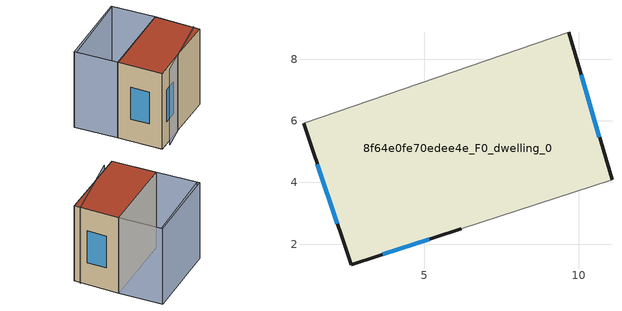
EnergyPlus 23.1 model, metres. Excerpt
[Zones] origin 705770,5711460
8f64e0fe70edee4e_F0_dwelling_0
 floor ground (EU_floor_Construction): 11.08,4.09 9.67,8.87 1.08,5.92 2.62,1.33 6.19,2.49 z0
 wall outside (EU_wall_Construction): 9.67,8.87 11.08,4.09 / 6.19,2.49 2.62,1.33 1.08,5.92 z0:9
 wall adiabatic (EU_wall_Construction): 1.08,5.92 9.67,8.87 / 11.08,4.09 6.19,2.49 z0:9
 window (EU_Window_Construction): 10.08,7.49 10.67,5.47 / 5.16,2.16 3.65,1.67 / 2.17,2.66 1.52,4.59 z2.6:6.4
 roof outside (EU_roof_Construction): 9.67,8.87 11.08,4.09 6.19,2.49 2.62,1.33 1.08,5.92 z9
shading: 3.74,1.32 10.95,4.78 / 7.96,13.17 -0.28,10.19 / 9.67,8.87 1.08,5.92 / 1.08,5.92 -0.47,10.42 / -0.47,10.42 8.12,13.37 / 8.12,13.37 9.67,8.87 z0:9
[Building]
EU S2 Campaign: North Axis=0; Terrain=City; Solar Distribution=FullExterior
[Site:Location]
London: Latitude=51.5; Longitude=-0.5; Time Zone=0; Elevation=25
[SizingPeriod:WeatherFileDays]
AnnualSizingPeriod: Begin Month=1; Begin Day of Month=1; End Month=12; End Day of Month=31; Day of Week for Start Day=Monday; Use Weather File Daylight Saving Period=No; Use Weather File Rain and Snow Indicators=No
[MATERIAL]
EU_InternalMass_Material: Roughness=MediumRough; Thickness=0.1; Conductivity=1; Density=1800; Specific Heat=900; Thermal Absorptance=0.9; Solar Absorptance=0.7; Visible Absorptance=0.7
[MATERIAL:NOMASS] Roughness=MediumRough; Thermal Absorptance=0.9; Solar Absorptance=0.7; Visible Absorptance=0.7
Name | Thermal Resistance
EU_wall_NoMass | 0.724719
EU_roof_NoMass | 2.98947
EU_floor_NoMass | 2.39157
[WINDOWMATERIAL:SIMPLEGLAZINGSYSTEM]
EU_Window_SimpleGlazing: UFactor=2.63425; Solar Heat Gain Coefficient=0.76; Visible Transmittance=0.76
[CONSTRUCTION]
EU_wall_Construction: EU_wall_NoMass
EU_roof_Construction: EU_roof_NoMass
EU_floor_Construction: EU_floor_NoMass
EU_InternalMass_Construction: EU_InternalMass_Material
EU_Window_Construction: EU_Window_SimpleGlazing
[ZONE]
8f64e0fe70edee4e_F0_dwelling_0: Type=1; Multiplier=1; Ceiling Height=autocalculate; Volume=397.215; Floor Area=autocalculate; Part of Total Floor Area=Yes
[INTERNALMASS]
8f64e0fe70edee4e_F0_dwelling_0_EU_InternalMass: Construction=EU_InternalMass_Construction; Zone or ZoneList=8f64e0fe70edee4e_F0_dwelling_0; Surface Area=44.1346
[OTHEREQUIPMENT]
EU_Step8_InternalGain_8f64e0fe70edee4e_F0_dwelling_0_f000: Fuel Type=Electricity; Zone or ZoneList or Space or SpaceList=8f64e0fe70edee4e_F0_dwelling_0; Schedule=EU_Step8_GainSchedule_8f64e0fe70edee4e_F0_dwelling_0_f000; Design Level Calculation Method=Watts/Area; Power per Zone Floor Area=1; Fraction Latent=0; Fraction Radiant=0; Fraction Lost=0; Carbon Dioxide Generation Rate=0; EndUse Subcategory=EU_Step8_InternalGains
[ZONEVENTILATION:DESIGNFLOWRATE]
EU_ConstantAir_8f64e0fe70edee4e_F0_dwelling_0: Zone or ZoneList or Space or SpaceList=8f64e0fe70edee4e_F0_dwelling_0; Schedule=EU_AlwaysOn; Design Flow Rate Calculation Method=AirChanges/Hour; Air Changes per Hour=0.418135; Ventilation Type=Natural; Fan Pressure Rise=0; Fan Total Efficiency=1; Constant Term Coefficient=1; Temperature Term Coefficient=0; Velocity Term Coefficient=0; Velocity Squared Term Coefficient=0; Minimum Indoor Temperature=-100; Maximum Indoor Temperature=100; Delta Temperature=-100; Minimum Outdoor Temperature=-100; Maximum Outdoor Temperature=100; Maximum Wind Speed=40
[HVACTEMPLATE:THERMOSTAT]
EU_HeatOnly_8f64e0fe70edee4e_F0_dwelling_0: Constant Heating Setpoint=20; Constant Cooling Setpoint=50
[HVACTEMPLATE:ZONE:IDEALLOADSAIRSYSTEM]
8f64e0fe70edee4e_F0_dwelling_0: Template Thermostat=EU_HeatOnly_8f64e0fe70edee4e_F0_dwelling_0; System Availability Schedule=EU_AlwaysOn; Maximum Heating Supply Air Temperature=50; Minimum Cooling Supply Air Temperature=13; Maximum Heating Supply Air Humidity Ratio=0.0156; Minimum Cooling Supply Air Humidity Ratio=0.0077; Heating Limit=NoLimit; Cooling Limit=NoLimit; Heating Availability Schedule=EU_AlwaysOn; Cooling Availability Schedule=EU_CoolingOff; Dehumidification Control Type=ConstantSensibleHeatRatio; Cooling Sensible Heat Ratio=0.7; Dehumidification Setpoint=60; Humidification Control Type=None; Humidification Setpoint=30; Outdoor Air Method=None; Outdoor Air Flow Rate per Person=0.00944; Outdoor Air Flow Rate per Zone Floor Area=0; Outdoor Air Flow Rate per Zone=0; Demand Controlled Ventilation Type=None; Outdoor Air Economizer Type=NoEconomizer; Heat Recovery Type=None; Sensible Heat Recovery Effectiveness=0.7; Latent Heat Recovery Effectiveness=0.65
[SIZING:ZONE]
8f64e0fe70edee4e_F0_dwelling_0: Zone Cooling Design Supply Air Temperature Input Method=SupplyAirTemperature; Zone Cooling Design Supply Air Temperature=13; Zone Heating Design Supply Air Temperature Input Method=SupplyAirTemperature; Zone Heating Design Supply Air Temperature=50; Zone Cooling Design Supply Air Humidity Ratio=0.008; Zone Heating Design Supply Air Humidity Ratio=0.008; Cooling Design Air Flow Method=DesignDay; Cooling Design Air Flow Rate=0; Cooling Minimum Air Flow per Zone Floor Area=0.000762; Cooling Minimum Air Flow=0; Cooling Minimum Air Flow Fraction=0.2; Heating Design Air Flow Method=DesignDay; Heating Design Air Flow Rate=0; Heating Maximum Air Flow per Zone Floor Area=0.002032; Heating Maximum Air Flow=0.141576; Heating Maximum Air Flow Fraction=0.3; Account for Dedicated Outdoor Air System=No; Dedicated Outdoor Air System Control Strategy=NeutralSupplyAir; Dedicated Outdoor Air Low Setpoint Temperature for Design=autosize; Dedicated Outdoor Air High Setpoint Temperature for Design=autosize; Zone Load Sizing Method=Sensible Load Only No Latent Load; Zone Latent Cooling Design Supply Air Humidity Ratio Input Method=HumidityRatioDifference; Zone Cooling Design Supply Air Humidity Ratio Difference=0.005; Zone Latent Heating Design Supply Air Humidity Ratio Input Method=HumidityRatioDifference; Zone Humidification Design Supply Air Humidity Ratio Difference=0.005
[SCHEDULE:CONSTANT]
Name | Hourly Value
EU_AlwaysOn | 1
EU_CoolingOff | 0
[SCHEDULE:FILE]
EU_Step8_GainSchedule_8f64e0fe70edee4e_F0_dwelling_0_f000: File=../../schedules/8f64e0fe70edee4e/8f64e0fe70edee4e_F0_dwelling_0_f000_gain.csv; Column Number=1; Rows to Skip at Top=0; Number of Hours of Data=8760; Column Separator=Comma; Interpolate to Timestep=No; Minutes per Item=60; Adjust Schedule for Daylight Savings=Yes
